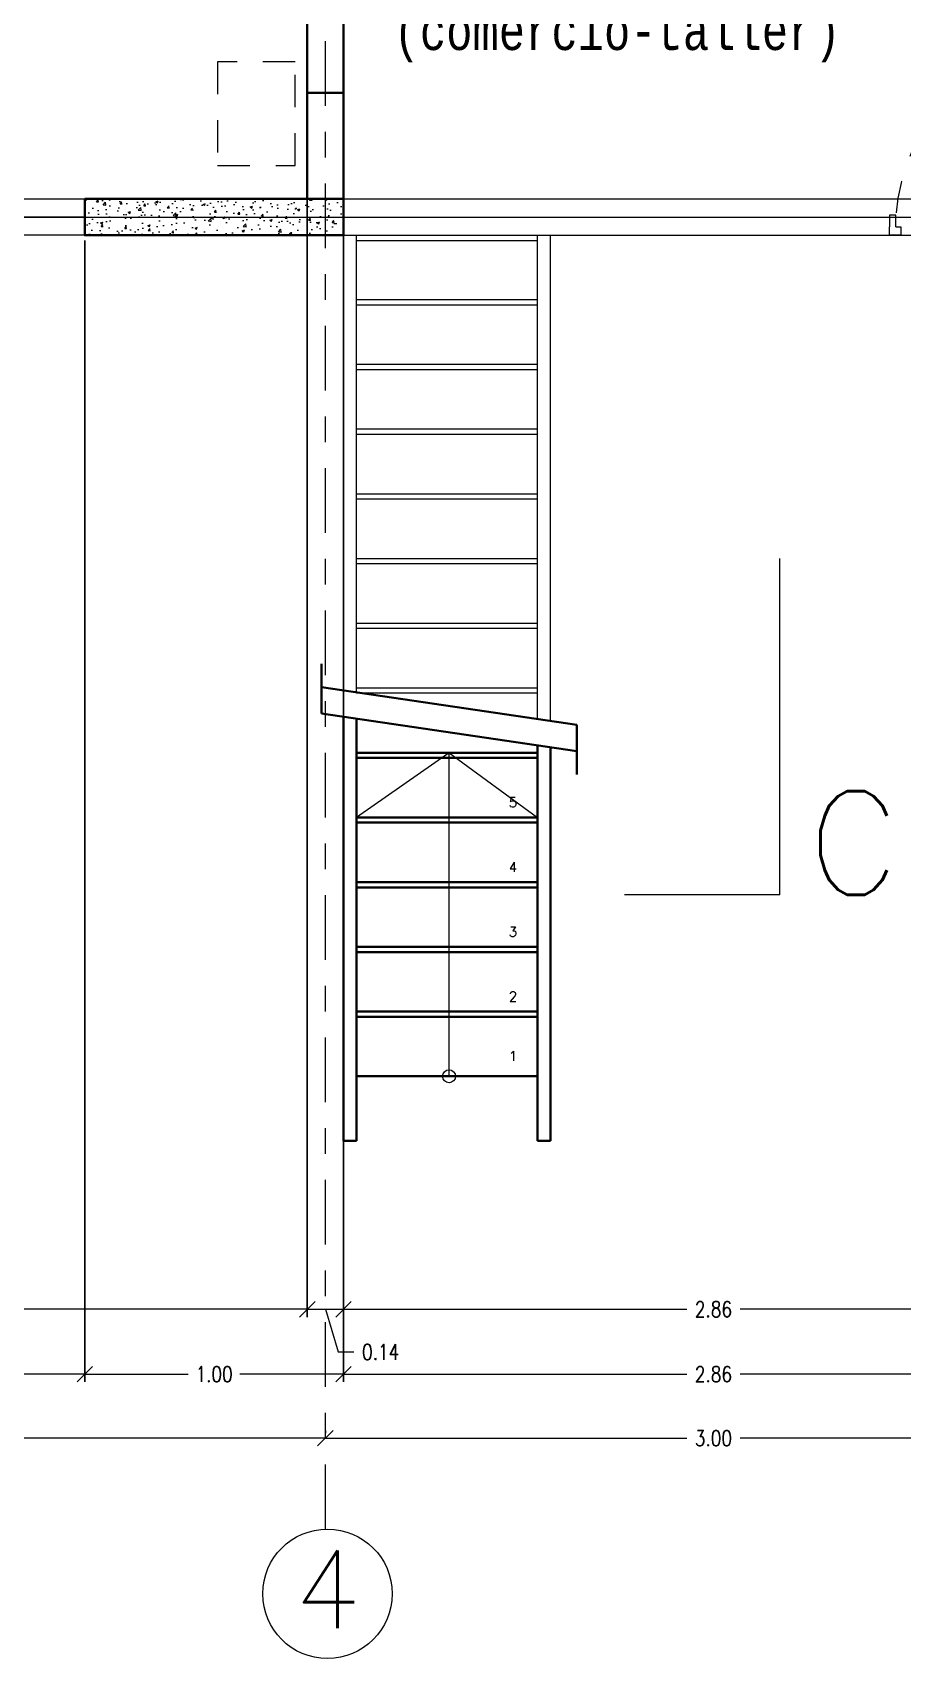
# Model space of a CAD drawing. Header units: metres. Extents: x -89 to 15, y -108 to -10.
# Drawn here: x -25.48 to -22.11, y -92.65 to -86.37 of the extents above; entities that cross this region are included whole.
import ezdxf

# ---------------------------------------------------------------- set-up
doc = ezdxf.new("R2010")
doc.units = ezdxf.units.M
doc.header["$LTSCALE"] = 5
doc.header["$MEASUREMENT"] = 0
doc.linetypes.add('CENTER', pattern=[2, 1.25, -0.25, 0.25, -0.25])
doc.linetypes.add('HIDDEN', pattern=[0.375, 0.25, -0.125])
doc.layers.get('0').update_dxf_attribs({"color": 30})
for name, color, linetype, lineweight in [('A-ANNO-DIMS', 3, 'Continuous', 18), ('A-ANNO-SYMB', 3, 'Continuous', 18), ('A-ANNO-TEXT', 3, 'Continuous', 18), ('A-FLOR-LEVL', 7, 'Continuous', 35), ('A-FLOR-OVHD', 3, 'HIDDEN', 18), ('A-FLOR-PATT', 8, 'Continuous', 18), ('A-FURN', 8, 'Continuous', 18), ('A-WALL-FULL', 7, 'Continuous', 35)]:
    doc.layers.add(name, color=color, linetype=linetype, lineweight=lineweight)
doc.styles.add('E-ROMANS', font='romans.shx', dxfattribs={"width": 0.8})
doc.dimstyles.new('E-0050_TICK_12', dxfattribs={"dimscale": 0.001, "dimtxt": 60, "dimasz": 60, "dimexe": 30, "dimexo": 20, "dimgap": 30, "dimtad": 0, "dimzin": 0, "dimdsep": 46, "dimtxsty": 'E-ROMANS', "dimblk": 'OBLIQUE', "dimcen": 30, "dimclrd": 256, "dimclre": 256, "dimclrt": 256, "dimadec": 0, "dimazin": 0, "dimtfac": 1, "dimtmove": 1, "dimatfit": 3, "dimldrblk": 'OPEN90', "dimfxl": 1, "dimtfill": 1, "dimtolj": 1, "dimtzin": 0, "dimlwd": -1, "dimarcsym": 0})

# ---------------------------------------------------------------- blocks, each defined once
blk = doc.blocks.new('_Oblique')
at = {"color": 0, "linetype": 'ByBlock', "lineweight": -2}
blk.add_line((-0.5, -0.5), (0.5, 0.5), dxfattribs=at)
blk = doc.blocks.new('*D41')
at = {"layer": 'A-ANNO-DIMS', "lineweight": -2, "transparency": 16777216}
for p, q in [((-27.3446, -91.7796), (-27.3446, -91.7696)), ((-24.3446, -91.7796), (-24.3446, -91.7696))]:
    blk.add_line(p, q, dxfattribs=at)
at = {"layer": 'A-ANNO-DIMS', "transparency": 16777216}
for p, q in [((-27.3446, -91.7996), (-25.9477, -91.7996)), ((-24.3446, -91.7996), (-25.7414, -91.7996))]:
    blk.add_line(p, q, dxfattribs=at)
at = {"layer": 'A-ANNO-DIMS', "transparency": 16777216, "xscale": 0.06, "yscale": 0.06, "zscale": 0.06, "rotation": 180}
blk.add_blockref('_Oblique', (-27.3446, -91.7996), dxfattribs=at)
at = {"layer": 'A-ANNO-DIMS', "transparency": 16777216, "xscale": 0.06, "yscale": 0.06, "zscale": 0.06}
blk.add_blockref('_Oblique', (-24.3446, -91.7996), dxfattribs=at)
at = {"layer": 'A-ANNO-DIMS', "transparency": 16777216, "insert": (-25.8446, -91.7996), "char_height": 0.06, "attachment_point": 5, "style": 'E-ROMANS', "bg_fill": 3, "box_fill_scale": 1.25, "bg_fill_color": 256, "bg_fill_true_color": 13158600, "bg_fill_transparency": 0}
blk.add_mtext('\\A1;3.00', dxfattribs=at)
blk = doc.blocks.new('_Open90')
at = {"color": 0, "linetype": 'ByBlock', "lineweight": -2}
for p, q in [((0, 0), (-1, 0)), ((-0.5, 0.5), (0, 0)), ((0, 0), (-0.5, -0.5))]:
    blk.add_line(p, q, dxfattribs=at)
blk = doc.blocks.new('*D42')
at = {"layer": 'A-ANNO-DIMS', "lineweight": -2, "transparency": 16777216}
for p, q in [((-24.3446, -91.7796), (-24.3446, -91.7696)), ((-21.3446, -91.7796), (-21.3446, -91.7696))]:
    blk.add_line(p, q, dxfattribs=at)
at = {"layer": 'A-ANNO-DIMS', "transparency": 16777216}
for p, q in [((-24.3446, -91.7996), (-22.9477, -91.7996)), ((-21.3446, -91.7996), (-22.7414, -91.7996))]:
    blk.add_line(p, q, dxfattribs=at)
at = {"layer": 'A-ANNO-DIMS', "transparency": 16777216, "xscale": 0.06, "yscale": 0.06, "zscale": 0.06, "rotation": 180}
blk.add_blockref('_Oblique', (-24.3446, -91.7996), dxfattribs=at)
at = {"layer": 'A-ANNO-DIMS', "transparency": 16777216, "xscale": 0.06, "yscale": 0.06, "zscale": 0.06}
blk.add_blockref('_Oblique', (-21.3446, -91.7996), dxfattribs=at)
at = {"layer": 'A-ANNO-DIMS', "transparency": 16777216, "insert": (-22.8446, -91.7996), "char_height": 0.06, "attachment_point": 5, "style": 'E-ROMANS', "bg_fill": 3, "box_fill_scale": 1.25, "bg_fill_color": 256, "bg_fill_true_color": 13158600, "bg_fill_transparency": 0}
blk.add_mtext('\\A1;3.00', dxfattribs=at)
blk = doc.blocks.new('*D50')
at = {"layer": 'A-ANNO-DIMS', "lineweight": -2, "transparency": 16777216}
for p, q in [((-27.2746, -87.1709), (-27.2746, -91.5822)), ((-25.2746, -87.1709), (-25.2746, -91.5822))]:
    blk.add_line(p, q, dxfattribs=at)
at = {"layer": 'A-ANNO-DIMS', "transparency": 16777216}
for p, q in [((-27.2746, -91.5522), (-26.3777, -91.5522)), ((-25.2746, -91.5522), (-26.1714, -91.5522))]:
    blk.add_line(p, q, dxfattribs=at)
at = {"layer": 'A-ANNO-DIMS', "transparency": 16777216, "xscale": 0.06, "yscale": 0.06, "zscale": 0.06, "rotation": 180}
blk.add_blockref('_Oblique', (-27.2746, -91.5522), dxfattribs=at)
at = {"layer": 'A-ANNO-DIMS', "transparency": 16777216, "xscale": 0.06, "yscale": 0.06, "zscale": 0.06}
blk.add_blockref('_Oblique', (-25.2746, -91.5522), dxfattribs=at)
at = {"layer": 'A-ANNO-DIMS', "transparency": 16777216, "insert": (-26.2746, -91.5522), "char_height": 0.06, "attachment_point": 5, "style": 'E-ROMANS', "bg_fill": 3, "box_fill_scale": 1.25, "bg_fill_color": 256, "bg_fill_true_color": 13158600, "bg_fill_transparency": 0}
blk.add_mtext('\\A1;2.00', dxfattribs=at)
blk = doc.blocks.new('*D59')
at = {"layer": 'A-ANNO-DIMS', "lineweight": -2, "transparency": 16777216}
for p, q in [((-27.2746, -86.8209), (-27.2746, -91.3314)), ((-24.4146, -86.8209), (-24.4146, -91.3314))]:
    blk.add_line(p, q, dxfattribs=at)
at = {"layer": 'A-ANNO-DIMS', "transparency": 16777216}
for p, q in [((-27.2746, -91.3014), (-25.9477, -91.3014)), ((-24.4146, -91.3014), (-25.7414, -91.3014))]:
    blk.add_line(p, q, dxfattribs=at)
at = {"layer": 'A-ANNO-DIMS', "transparency": 16777216, "xscale": 0.06, "yscale": 0.06, "zscale": 0.06, "rotation": 180}
blk.add_blockref('_Oblique', (-27.2746, -91.3014), dxfattribs=at)
at = {"layer": 'A-ANNO-DIMS', "transparency": 16777216, "xscale": 0.06, "yscale": 0.06, "zscale": 0.06}
blk.add_blockref('_Oblique', (-24.4146, -91.3014), dxfattribs=at)
at = {"layer": 'A-ANNO-DIMS', "transparency": 16777216, "insert": (-25.8446, -91.3014), "char_height": 0.06, "attachment_point": 5, "style": 'E-ROMANS', "bg_fill": 3, "box_fill_scale": 1.25, "bg_fill_color": 256, "bg_fill_true_color": 13158600, "bg_fill_transparency": 0}
blk.add_mtext('\\A1;2.86', dxfattribs=at)
blk = doc.blocks.new('*D60')
at = {"layer": 'A-ANNO-DIMS', "lineweight": -2, "transparency": 16777216}
for p, q in [((-24.4146, -87.0309), (-24.4146, -91.3314)), ((-24.2746, -87.0309), (-24.2746, -91.3314))]:
    blk.add_line(p, q, dxfattribs=at)
at = {"layer": 'A-ANNO-DIMS', "transparency": 16777216}
for p, q in [((-24.4146, -91.3014), (-24.2746, -91.3014)), ((-24.3446, -91.3014), (-24.2951, -91.4664)), ((-24.2951, -91.4664), (-24.2351, -91.4664))]:
    blk.add_line(p, q, dxfattribs=at)
at = {"layer": 'A-ANNO-DIMS', "transparency": 16777216, "xscale": 0.06, "yscale": 0.06, "zscale": 0.06, "rotation": 180}
blk.add_blockref('_Oblique', (-24.4146, -91.3014), dxfattribs=at)
at = {"layer": 'A-ANNO-DIMS', "transparency": 16777216, "xscale": 0.06, "yscale": 0.06, "zscale": 0.06}
blk.add_blockref('_Oblique', (-24.2746, -91.3014), dxfattribs=at)
at = {"layer": 'A-ANNO-DIMS', "transparency": 16777216, "insert": (-24.1308, -91.4664), "char_height": 0.06, "attachment_point": 5, "style": 'E-ROMANS', "bg_fill": 3, "box_fill_scale": 1.25, "bg_fill_color": 256, "bg_fill_true_color": 13158600, "bg_fill_transparency": 0}
blk.add_mtext('\\A1;0.14', dxfattribs=at)
blk = doc.blocks.new('*D61')
at = {"layer": 'A-ANNO-DIMS', "lineweight": -2, "transparency": 16777216}
for p, q in [((-24.2746, -86.6209), (-24.2746, -91.3314)), ((-21.4146, -86.6209), (-21.4146, -91.3314))]:
    blk.add_line(p, q, dxfattribs=at)
at = {"layer": 'A-ANNO-DIMS', "transparency": 16777216}
for p, q in [((-24.2746, -91.3014), (-22.9477, -91.3014)), ((-21.4146, -91.3014), (-22.7414, -91.3014))]:
    blk.add_line(p, q, dxfattribs=at)
at = {"layer": 'A-ANNO-DIMS', "transparency": 16777216, "xscale": 0.06, "yscale": 0.06, "zscale": 0.06, "rotation": 180}
blk.add_blockref('_Oblique', (-24.2746, -91.3014), dxfattribs=at)
at = {"layer": 'A-ANNO-DIMS', "transparency": 16777216, "xscale": 0.06, "yscale": 0.06, "zscale": 0.06}
blk.add_blockref('_Oblique', (-21.4146, -91.3014), dxfattribs=at)
at = {"layer": 'A-ANNO-DIMS', "transparency": 16777216, "insert": (-22.8446, -91.3014), "char_height": 0.06, "attachment_point": 5, "style": 'E-ROMANS', "bg_fill": 3, "box_fill_scale": 1.25, "bg_fill_color": 256, "bg_fill_true_color": 13158600, "bg_fill_transparency": 0}
blk.add_mtext('\\A1;2.86', dxfattribs=at)
blk = doc.blocks.new('*D143')
at = {"layer": 'A-ANNO-DIMS', "lineweight": -2, "transparency": 16777216}
for p, q in [((-25.2746, -87.1709), (-25.2746, -91.5822)), ((-24.2746, -87.1709), (-24.2746, -91.5822))]:
    blk.add_line(p, q, dxfattribs=at)
at = {"layer": 'A-ANNO-DIMS', "transparency": 16777216}
for p, q in [((-25.2746, -91.5522), (-24.8743, -91.5522)), ((-24.2746, -91.5522), (-24.6749, -91.5522))]:
    blk.add_line(p, q, dxfattribs=at)
at = {"layer": 'A-ANNO-DIMS', "transparency": 16777216, "xscale": 0.06, "yscale": 0.06, "zscale": 0.06, "rotation": 180}
blk.add_blockref('_Oblique', (-25.2746, -91.5522), dxfattribs=at)
at = {"layer": 'A-ANNO-DIMS', "transparency": 16777216, "xscale": 0.06, "yscale": 0.06, "zscale": 0.06}
blk.add_blockref('_Oblique', (-24.2746, -91.5522), dxfattribs=at)
at = {"layer": 'A-ANNO-DIMS', "transparency": 16777216, "insert": (-24.7746, -91.5522), "char_height": 0.06, "attachment_point": 5, "style": 'E-ROMANS', "bg_fill": 3, "box_fill_scale": 1.25, "bg_fill_color": 256, "bg_fill_true_color": 13158600, "bg_fill_transparency": 0}
blk.add_mtext('\\A1;1.00', dxfattribs=at)
blk = doc.blocks.new('*D144')
at = {"layer": 'A-ANNO-DIMS', "lineweight": -2, "transparency": 16777216}
for p, q in [((-24.2746, -87.1709), (-24.2746, -91.5822)), ((-21.4146, -87.1709), (-21.4146, -91.5822))]:
    blk.add_line(p, q, dxfattribs=at)
at = {"layer": 'A-ANNO-DIMS', "transparency": 16777216}
for p, q in [((-24.2746, -91.5522), (-22.9477, -91.5522)), ((-21.4146, -91.5522), (-22.7414, -91.5522))]:
    blk.add_line(p, q, dxfattribs=at)
at = {"layer": 'A-ANNO-DIMS', "transparency": 16777216, "xscale": 0.06, "yscale": 0.06, "zscale": 0.06, "rotation": 180}
blk.add_blockref('_Oblique', (-24.2746, -91.5522), dxfattribs=at)
at = {"layer": 'A-ANNO-DIMS', "transparency": 16777216, "xscale": 0.06, "yscale": 0.06, "zscale": 0.06}
blk.add_blockref('_Oblique', (-21.4146, -91.5522), dxfattribs=at)
at = {"layer": 'A-ANNO-DIMS', "transparency": 16777216, "insert": (-22.8446, -91.5522), "char_height": 0.06, "attachment_point": 5, "style": 'E-ROMANS', "bg_fill": 3, "box_fill_scale": 1.25, "bg_fill_color": 256, "bg_fill_true_color": 13158600, "bg_fill_transparency": 0}
blk.add_mtext('\\A1;2.86', dxfattribs=at)

msp = doc.modelspace()

# ---------------------------------------------------------------- hatches: boundary and pattern name
at = {"layer": 'A-FLOR-PATT'}
h = msp.add_hatch(dxfattribs=at)
h.set_pattern_fill('AR-CONC', color=256, scale=0.0005, style=0)
h.set_pattern_definition([(50, (8.19, -3e-14), (0.091092334, -0.00796954), [0.009525, -0.104775]), (355, (8.19, -3e-14), (-0.01762141, 0.09552832), [0.00762, -0.08382]), (100.451, (8.19759, -0.00066), (0.07347125, 0.08755834), [0.008095, -0.089045]), (46.1842, (8.19, 0.0254), (0.13553952, -0.02102116), [0.0142875, -0.1571625]), (96.6356, (8.2013, 0.02365), (0.11870212, 0.12371278), [0.0121425, -0.1335675]), (351.184, (8.19, 0.0254), (0.1187023, 0.12371256), [0.01143, -0.12573]), (21, (8.2027, 0.01905), (0.07580744, -0.05113276), [0.009525, -0.104775]), (326, (8.2027, 0.01905), (0.03090101, 0.09209398), [0.00762, -0.08382]), (71.4514, (8.20902, 0.01479), (0.106708245, 0.04096143), [0.008095, -0.089045]), (37.5, (8.19, -3e-14), (0.001544302, 0.04227752), [0, -0.082804, 0, -0.08509, 0, -0.0841375]), (7.5, (8.19, -3e-14), (0.033409831, 0.050090287), [0, -0.048514, 0, -0.080899, 0, -0.0320675]), (327.5, (8.16168, -3e-14), (0.067795298, -0.002864372), [0, -0.03175, 0, -0.09906, 0, -0.131445]), (317.5, (8.14898, -3e-14), (0.07406459, 0.012713246), [0, -0.041275, 0, -0.065786, 0, -0.093345])])
h.paths.add_polyline_path([(-25.2746, -87.0109), (-25.2746, -87.1509), (-24.2746, -87.1509), (-24.2746, -87.0109)])

# ---------------------------------------------------------------- linework, layer by layer
at = {"layer": 'A-ANNO-SYMB', "linetype": 'CENTER', "ltscale": 0.04}
msp.add_line((-24.3446, -92.1509), (-24.3446, -77.1009), dxfattribs=at)
at = {"layer": 'A-ANNO-SYMB', "ltscale": 0.04}
msp.add_lwpolyline([(-35.5715, -87.0809), (-14.2746, -87.0809)], dxfattribs=at)
at = {"layer": 'A-ANNO-SYMB'}
msp.add_circle((-24.3365, -92.4008), 0.25, dxfattribs=at)
at = {"layer": 'A-FLOR-OVHD', "ltscale": 0.1}
msp.add_lwpolyline([(-24.4611, -86.8812), (-24.4611, -86.4812), (-24.7611, -86.4812), (-24.7611, -86.8812)], close=True, dxfattribs=at)
at = {"layer": 'A-FURN', "ltscale": 0.8}
for p, q in [((-27.2746, -87.0109), (-24.4146, -87.0109)), ((-24.2746, -87.0109), (-21.4146, -87.0109)), ((-24.4246, -87.1509), (-27.2646, -87.1509)), ((-24.2746, -87.1509), (-21.4146, -87.1509))]:
    msp.add_line(p, q, dxfattribs=at)
at = {"layer": 'A-WALL-FULL'}
msp.add_line((-24.4146, -86.6009), (-24.4146, -86.2009), dxfattribs=at)
msp.add_lwpolyline([(-25.2746, -87.0109), (-24.2746, -87.0109), (-24.2746, -87.1509), (-25.2746, -87.1509)], close=True, dxfattribs=at)
msp.add_lwpolyline([(-24.4146, -87.1509), (-24.2746, -87.1509)], dxfattribs=at)

# ---------------------------------------------------------------- texts
at = {"layer": 'A-ANNO-TEXT', "style": 'E-ROMANS'}
msp.add_text('4', height=0.3, dxfattribs=at).set_placement((-24.4653, -92.5335))
at = {"layer": 'A-ANNO-TEXT', "insert": (-24.0811, -86.2851), "char_height": 0.15, "width": 2.6665, "attachment_point": 1, "style": 'E-ROMANS'}
msp.add_mtext('{\\fMonospac821 BT|b0|i0|c0|p49;(comercio-taller)}', dxfattribs=at)

# ---------------------------------------------------------------- next in the draw order: dimensions: what is measured, and where the dimension line sits
at = {"layer": 'A-ANNO-DIMS'}
for base, p1, p2, picture, middle in [((-25.2746, -91.5522), (-27.2746, -87.1509), (-25.2746, -87.1509), '*D50', (-26.2746, -91.5522)), ((-24.3446, -91.7996), (-27.3446, -91.7996), (-24.3446, -91.7996), '*D41', (-25.8446, -91.7996))]:
    dim = msp.add_linear_dim(base=base, p1=p1, p2=p2, dimstyle='E-0050_TICK_12', dxfattribs=at)
    dim.commit()
    dim.dimension.update_dxf_attribs({"geometry": picture, "text_midpoint": middle})

# ---------------------------------------------------------------- next in the draw order: dimensions: what is measured, and where the dimension line sits
for base, p1, p2, picture, middle in [((-24.4146, -91.3014), (-27.2746, -86.8009), (-24.4146, -86.8009), '*D59', (-25.8446, -91.3014)), ((-21.3446, -91.7996), (-24.3446, -91.7996), (-21.3446, -91.7996), '*D42', (-22.8446, -91.7996))]:
    dim = msp.add_linear_dim(base=base, p1=p1, p2=p2, dimstyle='E-0050_TICK_12', dxfattribs=at)
    dim.commit()
    dim.dimension.update_dxf_attribs({"geometry": picture, "text_midpoint": middle})

# ---------------------------------------------------------------- next in the draw order: linework, layer by layer
at = {"layer": 'A-FURN', "ltscale": 0.8}
msp.add_line((-25.2746, -87.0809), (-27.2646, -87.0809), dxfattribs=at)

# ---------------------------------------------------------------- next in the draw order: dimensions: what is measured, and where the dimension line sits
at = {"layer": 'A-ANNO-DIMS'}
dim = msp.add_linear_dim(base=(-24.2746, -91.3014), p1=(-24.4146, -87.0109), p2=(-24.2746, -87.0109), dimstyle='E-0050_TICK_12', dxfattribs=at)
dim.commit()
dim.dimension.update_dxf_attribs({"geometry": '*D60', "text_midpoint": (-24.2051, -91.4664)})

# ---------------------------------------------------------------- next in the draw order: linework, layer by layer
at = {"layer": 'A-WALL-FULL'}
msp.add_line((-24.4146, -87.0109), (-24.4146, -86.6009), dxfattribs=at)
msp.add_lwpolyline([(-24.3602, -88.9992), (-24.3602, -88.8069)], dxfattribs=at)

# ---------------------------------------------------------------- next in the draw order: dimensions: what is measured, and where the dimension line sits
at = {"layer": 'A-ANNO-DIMS'}
dim = msp.add_linear_dim(base=(-21.4146, -91.3014), p1=(-24.2746, -86.6009), p2=(-21.4146, -86.6009), dimstyle='E-0050_TICK_12', dxfattribs=at)
dim.commit()
dim.dimension.update_dxf_attribs({"geometry": '*D61', "text_midpoint": (-22.8446, -91.3014)})

# ---------------------------------------------------------------- next in the draw order: linework, layer by layer
at = {"layer": 'A-FLOR-LEVL'}
for p, q in [((-24.2746, -90.6509), (-24.2746, -89.0117)), ((-24.2246, -90.6509), (-24.2246, -89.0191)), ((-23.5246, -89.1509), (-24.2246, -89.1509)), ((-23.5246, -90.6509), (-23.5246, -89.1217)), ((-23.4746, -90.6509), (-23.4746, -89.1291)), ((-23.5246, -89.1709), (-24.2246, -89.1709)), ((-23.5246, -89.4009), (-24.2246, -89.4009)), ((-23.5246, -89.4209), (-24.2246, -89.4209)), ((-23.5246, -89.6509), (-24.2246, -89.6509)), ((-23.5246, -89.6709), (-24.2246, -89.6709)), ((-23.5246, -89.9009), (-24.2246, -89.9009)), ((-23.5246, -89.9209), (-24.2246, -89.9209)), ((-23.5246, -89.9209), (-24.2246, -89.9209)), ((-23.5246, -90.1509), (-24.2246, -90.1509)), ((-23.5246, -90.1709), (-24.2246, -90.1709)), ((-23.5246, -90.4009), (-24.2246, -90.4009)), ((-24.2246, -90.6509), (-24.2746, -90.6509)), ((-23.4746, -90.6509), (-23.5246, -90.6509))]:
    msp.add_line(p, q, dxfattribs=at)
at = {"layer": 'A-FLOR-OVHD', "ltscale": 0.1}
msp.add_lwpolyline([(-22.1396, -87.1189), (-22.1396, -87.0739), (-22.1646, -87.0739), (-22.1646, -87.1189)], dxfattribs=at)
msp.add_arc((-21.3707, -87.1369), 0.7714, 98.48689, 175.31734, dxfattribs=at)
at = {"layer": 'A-FURN', "ltscale": 0.8}
for p, q in [((-24.2746, -88.9105), (-24.2746, -87.1509)), ((-24.2246, -88.9209), (-24.2246, -87.1509)), ((-24.2246, -87.1709), (-23.5246, -87.1709)), ((-23.5246, -89.0205), (-23.5246, -87.1509)), ((-23.4746, -89.0278), (-23.4746, -87.1509)), ((-23.5246, -87.4009), (-24.2246, -87.4009)), ((-23.5246, -87.4209), (-24.2246, -87.4209)), ((-23.5246, -87.6509), (-24.2246, -87.6509)), ((-23.5246, -87.6709), (-24.2246, -87.6709)), ((-23.5246, -87.9009), (-24.2246, -87.9009)), ((-23.5246, -87.9209), (-24.2246, -87.9209)), ((-23.5246, -88.1509), (-24.2246, -88.1509)), ((-23.5246, -88.1709), (-24.2246, -88.1709)), ((-23.5246, -88.4009), (-24.2246, -88.4009)), ((-23.5246, -88.4209), (-24.2246, -88.4209)), ((-23.5246, -88.6509), (-24.2246, -88.6509)), ((-23.5246, -88.6709), (-24.2246, -88.6709)), ((-23.5246, -88.9009), (-24.2246, -88.9009)), ((-23.5246, -88.9209), (-24.2246, -88.9209)), ((-23.8665, -90.4009), (-23.8665, -89.1509))]:
    msp.add_line(p, q, dxfattribs=at)
at = {"layer": 'A-FURN', "ltscale": 0.4}
for q in [(-24.2246, -89.4009), (-23.5246, -89.4009)]:
    msp.add_line((-23.8665, -89.1509), q, dxfattribs=at)
at = {"layer": 'A-FURN', "ltscale": 0.8}
msp.add_circle((-23.8665, -90.4009), 0.025, dxfattribs=at)
at = {"layer": 'A-WALL-FULL'}
for p, q in [((-24.2746, -86.2009), (-24.2746, -86.6009)), ((-24.4146, -86.6009), (-24.2746, -86.6009)), ((-24.2746, -86.6009), (-24.4146, -86.6009)), ((-24.2746, -86.6009), (-24.2746, -87.0109)), ((-24.2746, -87.0109), (-24.4146, -87.0109))]:
    msp.add_line(p, q, dxfattribs=at)
for points in [[(-24.3602, -88.8979), (-23.3729, -89.0427)], [(-24.3602, -88.9992), (-23.3729, -89.144)], [(-23.3729, -89.0427), (-23.3729, -89.235)]]:
    msp.add_lwpolyline(points, dxfattribs=at)

# ---------------------------------------------------------------- next in the draw order: texts
at = {"layer": 'A-ANNO-TEXT', "style": 'E-ROMANS'}
for s, p in [('5', (-23.6356, -89.3615)), ('4', (-23.6356, -89.6115)), ('3', (-23.6356, -89.8615)), ('2', (-23.6356, -90.1115)), ('1', (-23.6356, -90.3415))]:
    msp.add_text(s, height=0.0375, dxfattribs=at).set_placement(p)

# ---------------------------------------------------------------- next in the draw order: dimensions: what is measured, and where the dimension line sits
at = {"layer": 'A-ANNO-DIMS'}
dim = msp.add_linear_dim(base=(-24.2746, -91.5522), p1=(-25.2746, -87.1509), p2=(-24.2746, -87.1509), dimstyle='E-0050_TICK_12', dxfattribs=at)
dim.commit()
dim.dimension.update_dxf_attribs({"geometry": '*D143', "text_midpoint": (-24.7746, -91.5522)})

# ---------------------------------------------------------------- next in the draw order: dimensions: what is measured, and where the dimension line sits
dim = msp.add_linear_dim(base=(-21.4146, -91.5522), p1=(-24.2746, -87.1509), p2=(-21.4146, -87.1509), dimstyle='E-0050_TICK_12', dxfattribs=at)
dim.commit()
dim.dimension.update_dxf_attribs({"geometry": '*D144', "text_midpoint": (-22.8446, -91.5522)})

# ---------------------------------------------------------------- next in the draw order: linework, layer by layer
at = {"layer": 'A-ANNO-SYMB'}
for q in [(-22.5882, -88.3995), (-23.1882, -89.6995)]:
    msp.add_line((-22.5882, -89.6995), q, dxfattribs=at)
at = {"layer": 'A-FLOR-OVHD', "ltscale": 0.1}
msp.add_lwpolyline([(-22.1396, -87.1189), (-22.1196, -87.1189), (-22.1196, -87.1509), (-22.1646, -87.1509), (-22.1646, -87.1189)], dxfattribs=at)

# ---------------------------------------------------------------- next in the draw order: texts
at = {"layer": 'A-ANNO-TEXT', "style": 'E-ROMANS'}
msp.add_text('C', height=0.4, dxfattribs=at).set_placement((-22.4826, -89.6993))

doc.saveas('drawing.dxf')
